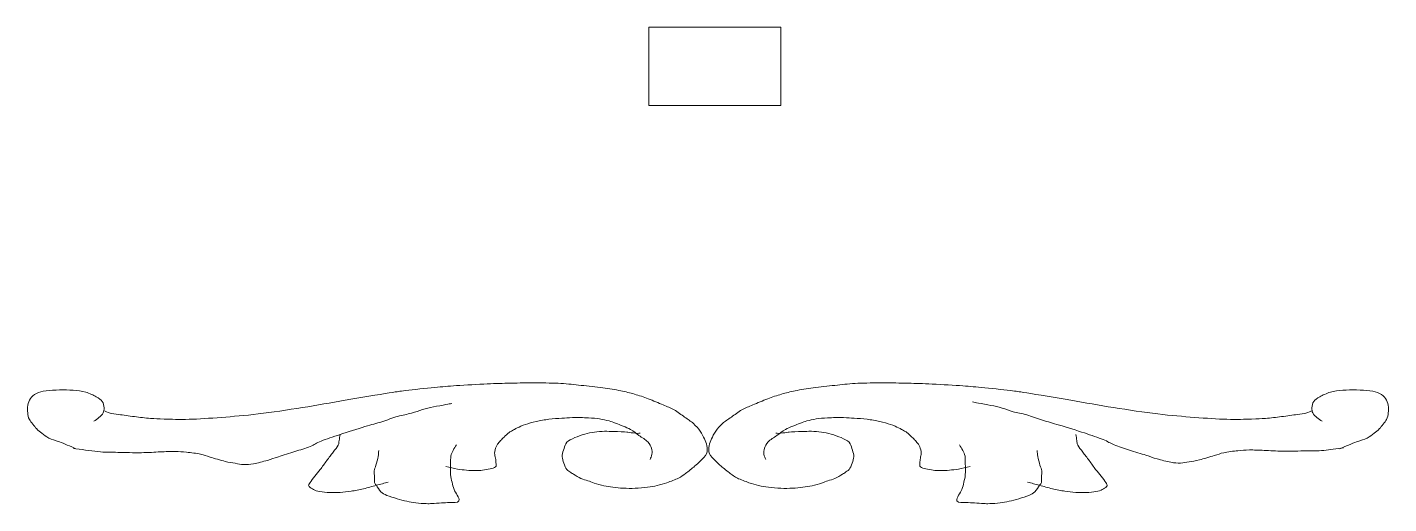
# Model space of a CAD drawing. Header units: millimetres. Extents: x -244 to 210, y -105 to 169.
# Drawn here: x -66.58 to -28.28, y 10.69 to 24.09 of the extents above; entities that cross this region are included whole.
import ezdxf

# ---------------------------------------------------------------- set-up
doc = ezdxf.new("R2010")
doc.units = ezdxf.units.MM
doc.header["$MEASUREMENT"] = 0
doc.layers.add('Camada 1', color=7, linetype='Continuous')

msp = doc.modelspace()

# ---------------------------------------------------------------- linework, layer by layer
at = {"layer": 'Camada 1', "color": 240, "lineweight": 9}
msp.add_lwpolyline([(-49.0959, 21.8909), (-45.3833, 21.8909), (-45.3833, 24.0909), (-49.0959, 24.0909), (-49.0959, 21.8909)], close=True, dxfattribs=at)
at = {"layer": 'Camada 1', "color": 250, "lineweight": 9}
for points, knots in [([(-64.7066, 13.0081), (-64.6591, 13.0425), (-64.6075, 13.0721), (-64.5641, 13.1113), (-64.5641, 13.1113), (-64.5207, 13.1503), (-64.4716, 13.1953), (-64.4475, 13.2418), (-64.4475, 13.2418), (-64.4234, 13.2884), (-64.4172, 13.332), (-64.4215, 13.3862), (-64.4215, 13.3862), (-64.4258, 13.4404), (-64.4356, 13.5121), (-64.4732, 13.565), (-64.4732, 13.565), (-64.5107, 13.6178), (-64.563, 13.6516), (-64.6413, 13.6955), (-64.6413, 13.6955), (-64.7197, 13.7395), (-64.8289, 13.7946), (-64.9389, 13.8261), (-64.9389, 13.8261), (-65.049, 13.8577), (-65.1644, 13.8707), (-65.2884, 13.8812), (-65.2884, 13.8812), (-65.4123, 13.8915), (-65.5492, 13.8903), (-65.6767, 13.888), (-65.6767, 13.888), (-65.8043, 13.8857), (-65.9423, 13.8837), (-66.0521, 13.8674), (-66.0521, 13.8674), (-66.1619, 13.8511), (-66.2479, 13.8297), (-66.324, 13.7917), (-66.324, 13.7917), (-66.4, 13.7538), (-66.4507, 13.7032), (-66.4923, 13.6474), (-66.4923, 13.6474), (-66.534, 13.5916), (-66.5571, 13.5298), (-66.5702, 13.4618), (-66.5702, 13.4618), (-66.5832, 13.3939), (-66.5789, 13.3096), (-66.5703, 13.2418), (-66.5703, 13.2418), (-66.5617, 13.1741), (-66.5599, 13.1301), (-66.5187, 13.0563), (-66.5187, 13.0563), (-66.4775, 12.9825), (-66.3831, 12.8663), (-66.3247, 12.8019), (-66.3247, 12.8019), (-66.2663, 12.7376), (-66.2277, 12.716), (-66.1695, 12.6713), (-66.1695, 12.6713), (-66.1112, 12.6266), (-66.0586, 12.5746), (-65.9754, 12.5338), (-65.9754, 12.5338), (-65.8922, 12.4931), (-65.8051, 12.4802), (-65.6778, 12.4307), (-65.6778, 12.4307), (-65.5505, 12.3813), (-65.3675, 12.3019), (-65.2124, 12.2374)], [0, 0, 0, 0, 0.05, 0.05, 0.05, 0.05, 0.1, 0.1, 0.1, 0.1, 0.15, 0.15, 0.15, 0.15, 0.2, 0.2, 0.2, 0.2, 0.25, 0.25, 0.25, 0.25, 0.3, 0.3, 0.3, 0.3, 0.35, 0.35, 0.35, 0.35, 0.4, 0.4, 0.4, 0.4, 0.45, 0.45, 0.45, 0.45, 0.5, 0.5, 0.5, 0.5, 0.55, 0.55, 0.55, 0.55, 0.6, 0.6, 0.6, 0.6, 0.65, 0.65, 0.65, 0.65, 0.7, 0.7, 0.7, 0.7, 0.75, 0.75, 0.75, 0.75, 0.8, 0.8, 0.8, 0.8, 0.85, 0.85, 0.85, 0.85, 0.9, 0.9, 0.9, 0.9, 1, 1, 1, 1]), ([(-49.3425, 12.6782), (-49.4243, 12.6458), (-49.6596, 12.7034), (-49.7178, 12.7057), (-49.7178, 12.7057), (-49.7761, 12.708), (-49.9638, 12.716), (-50.0673, 12.7195), (-50.0673, 12.7195), (-50.1709, 12.7228), (-50.246, 12.7286), (-50.3391, 12.7263), (-50.3391, 12.7263), (-50.4323, 12.724), (-50.5303, 12.7196), (-50.6239, 12.7057), (-50.6239, 12.7057), (-50.7175, 12.6918), (-50.8027, 12.6702), (-50.8958, 12.6438), (-50.8958, 12.6438), (-50.9888, 12.6174), (-51.0957, 12.5857), (-51.1806, 12.5476), (-51.1806, 12.5476), (-51.2656, 12.5094), (-51.3496, 12.469), (-51.4008, 12.4169), (-51.4008, 12.4169), (-51.4519, 12.365), (-51.4569, 12.3059), (-51.4785, 12.2451), (-51.4785, 12.2451), (-51.5001, 12.1843), (-51.5261, 12.1137), (-51.5305, 12.0527), (-51.5305, 12.0527), (-51.5348, 11.9915), (-51.5219, 11.9416), (-51.5047, 11.8808), (-51.5047, 11.8808), (-51.4875, 11.82), (-51.4595, 11.7384), (-51.4272, 11.6883), (-51.4272, 11.6883), (-51.3949, 11.6382), (-51.3488, 11.6121), (-51.3129, 11.5836), (-51.3129, 11.5836), (-51.2769, 11.5551), (-51.2637, 11.5485), (-51.2123, 11.518), (-51.2123, 11.518), (-51.161, 11.4875), (-51.0729, 11.4311), (-51.0047, 11.4007), (-51.0047, 11.4007), (-50.9365, 11.3702), (-50.8696, 11.3587), (-50.8069, 11.3367), (-50.8069, 11.3367), (-50.7441, 11.3149), (-50.7027, 11.2931), (-50.6285, 11.2694), (-50.6285, 11.2694), (-50.5543, 11.2458), (-50.4504, 11.2147), (-50.3625, 11.1954), (-50.3625, 11.1954), (-50.2745, 11.176), (-50.195, 11.1655), (-50.103, 11.1539), (-50.103, 11.1539), (-50.0109, 11.1424), (-49.9151, 11.1315), (-49.811, 11.1263), (-49.811, 11.1263), (-49.7069, 11.1211), (-49.5929, 11.1188), (-49.48, 11.1229), (-49.48, 11.1229), (-49.3671, 11.1269), (-49.2403, 11.1372), (-49.1361, 11.1505), (-49.1361, 11.1505), (-49.0318, 11.1637), (-48.9492, 11.1803), (-48.857, 11.2022), (-48.857, 11.2022), (-48.7648, 11.2242), (-48.6842, 11.2471), (-48.5844, 11.2816), (-48.5844, 11.2816), (-48.4847, 11.3162), (-48.3481, 11.3659), (-48.2598, 11.4094), (-48.2598, 11.4094), (-48.1716, 11.4528), (-48.1344, 11.4847), (-48.0586, 11.5406), (-48.0586, 11.5406), (-47.9828, 11.5965), (-47.8736, 11.6867), (-47.8054, 11.7443), (-47.8054, 11.7443), (-47.7372, 11.8018), (-47.7062, 11.8252), (-47.6495, 11.8858), (-47.6495, 11.8858), (-47.5929, 11.9465), (-47.4973, 12.0336), (-47.466, 12.1077), (-47.466, 12.1077), (-47.4348, 12.1817), (-47.4551, 12.2529), (-47.4659, 12.3207), (-47.4659, 12.3207), (-47.4767, 12.3886), (-47.5003, 12.4455), (-47.5305, 12.5132), (-47.5305, 12.5132), (-47.5607, 12.5809), (-47.5949, 12.6539), (-47.6468, 12.7263), (-47.6468, 12.7263), (-47.6987, 12.7987), (-47.7672, 12.8795), (-47.8408, 12.9463), (-47.8408, 12.9463), (-47.9144, 13.013), (-47.996, 13.0609), (-48.0866, 13.125), (-48.0866, 13.125), (-48.1771, 13.1892), (-48.2822, 13.2736), (-48.3841, 13.3312), (-48.3841, 13.3312), (-48.4861, 13.3889), (-48.5739, 13.4172), (-48.6947, 13.4687), (-48.6947, 13.4687), (-48.8155, 13.5203), (-48.9749, 13.5901), (-49.1088, 13.6405), (-49.1088, 13.6405), (-49.2426, 13.691), (-49.3673, 13.7333), (-49.497, 13.7711), (-49.497, 13.7711), (-49.6266, 13.809), (-49.736, 13.8376), (-49.8852, 13.8674), (-49.8852, 13.8674), (-50.0344, 13.8972), (-50.2043, 13.9246), (-50.39, 13.9498), (-50.39, 13.9498), (-50.5756, 13.9751), (-50.802, 13.998), (-50.9983, 14.0186), (-50.9983, 14.0186), (-51.1946, 14.0393), (-51.358, 14.0621), (-51.5678, 14.0736), (-51.5678, 14.0736), (-51.7775, 14.0851), (-52.0186, 14.0862), (-52.2538, 14.0873), (-52.2538, 14.0873), (-52.489, 14.0885), (-52.7478, 14.0851), (-52.9787, 14.0805), (-52.9787, 14.0805), (-53.2095, 14.0759), (-53.3842, 14.0713), (-53.6388, 14.0599), (-53.6388, 14.0599), (-53.8934, 14.0484), (-54.2579, 14.0289), (-54.5061, 14.0117), (-54.5061, 14.0117), (-54.7542, 13.9945), (-54.8901, 13.9796), (-55.1274, 13.9568), (-55.1274, 13.9568), (-55.3647, 13.9338), (-55.7184, 13.8994), (-55.93, 13.8742), (-55.93, 13.8742), (-56.1416, 13.849), (-56.1112, 13.8514), (-56.396, 13.8055), (-56.396, 13.8055), (-56.6808, 13.7597), (-57.231, 13.668), (-57.6388, 13.5993), (-57.6388, 13.5993), (-58.0466, 13.5306), (-58.4349, 13.4572), (-58.8427, 13.3931), (-58.8427, 13.3931), (-59.2506, 13.3289), (-59.7054, 13.2602), (-60.0855, 13.2144), (-60.0855, 13.2144), (-60.4656, 13.1685), (-60.7973, 13.1433), (-61.121, 13.1181), (-61.121, 13.1181), (-61.4448, 13.0929), (-61.7591, 13.0712), (-62.0272, 13.0631), (-62.0272, 13.0631), (-62.2952, 13.0551), (-62.5448, 13.0654), (-62.7261, 13.07), (-62.7261, 13.07), (-62.9075, 13.0746), (-62.974, 13.0791), (-63.1144, 13.0906), (-63.1144, 13.0906), (-63.2548, 13.1021), (-63.4185, 13.1204), (-63.5674, 13.1387), (-63.5674, 13.1387), (-63.7163, 13.1571), (-63.8931, 13.1846), (-64.0075, 13.2006), (-64.0075, 13.2006), (-64.1218, 13.2166), (-64.1805, 13.2156), (-64.2534, 13.235), (-64.2534, 13.235), (-64.3262, 13.2543), (-64.3741, 13.2877), (-64.4345, 13.314)], [0, 0, 0, 0, 0.0166667, 0.0166667, 0.0166667, 0.0166667, 0.0333333, 0.0333333, 0.0333333, 0.0333333, 0.05, 0.05, 0.05, 0.05, 0.0666667, 0.0666667, 0.0666667, 0.0666667, 0.0833333, 0.0833333, 0.0833333, 0.0833333, 0.1, 0.1, 0.1, 0.1, 0.1166667, 0.1166667, 0.1166667, 0.1166667, 0.1333333, 0.1333333, 0.1333333, 0.1333333, 0.15, 0.15, 0.15, 0.15, 0.1666667, 0.1666667, 0.1666667, 0.1666667, 0.1833333, 0.1833333, 0.1833333, 0.1833333, 0.2, 0.2, 0.2, 0.2, 0.2166667, 0.2166667, 0.2166667, 0.2166667, 0.2333333, 0.2333333, 0.2333333, 0.2333333, 0.25, 0.25, 0.25, 0.25, 0.2666667, 0.2666667, 0.2666667, 0.2666667, 0.2833333, 0.2833333, 0.2833333, 0.2833333, 0.3, 0.3, 0.3, 0.3, 0.3166667, 0.3166667, 0.3166667, 0.3166667, 0.3333333, 0.3333333, 0.3333333, 0.3333333, 0.35, 0.35, 0.35, 0.35, 0.3666667, 0.3666667, 0.3666667, 0.3666667, 0.3833333, 0.3833333, 0.3833333, 0.3833333, 0.4, 0.4, 0.4, 0.4, 0.4166667, 0.4166667, 0.4166667, 0.4166667, 0.4333333, 0.4333333, 0.4333333, 0.4333333, 0.45, 0.45, 0.45, 0.45, 0.4666667, 0.4666667, 0.4666667, 0.4666667, 0.4833333, 0.4833333, 0.4833333, 0.4833333, 0.5, 0.5, 0.5, 0.5, 0.5166667, 0.5166667, 0.5166667, 0.5166667, 0.5333333, 0.5333333, 0.5333333, 0.5333333, 0.55, 0.55, 0.55, 0.55, 0.5666667, 0.5666667, 0.5666667, 0.5666667, 0.5833333, 0.5833333, 0.5833333, 0.5833333, 0.6, 0.6, 0.6, 0.6, 0.6166667, 0.6166667, 0.6166667, 0.6166667, 0.6333333, 0.6333333, 0.6333333, 0.6333333, 0.65, 0.65, 0.65, 0.65, 0.6666667, 0.6666667, 0.6666667, 0.6666667, 0.6833333, 0.6833333, 0.6833333, 0.6833333, 0.7, 0.7, 0.7, 0.7, 0.7166667, 0.7166667, 0.7166667, 0.7166667, 0.7333333, 0.7333333, 0.7333333, 0.7333333, 0.75, 0.75, 0.75, 0.75, 0.7666667, 0.7666667, 0.7666667, 0.7666667, 0.7833333, 0.7833333, 0.7833333, 0.7833333, 0.8, 0.8, 0.8, 0.8, 0.8166667, 0.8166667, 0.8166667, 0.8166667, 0.8333333, 0.8333333, 0.8333333, 0.8333333, 0.85, 0.85, 0.85, 0.85, 0.8666667, 0.8666667, 0.8666667, 0.8666667, 0.8833333, 0.8833333, 0.8833333, 0.8833333, 0.9, 0.9, 0.9, 0.9, 0.9166667, 0.9166667, 0.9166667, 0.9166667, 0.9333333, 0.9333333, 0.9333333, 0.9333333, 0.95, 0.95, 0.95, 0.95, 0.9666667, 0.9666667, 0.9666667, 0.9666667, 1, 1, 1, 1]), ([(-45.5179, 12.6782), (-45.4361, 12.6458), (-45.2007, 12.7034), (-45.1425, 12.7057), (-45.1425, 12.7057), (-45.0842, 12.708), (-44.8965, 12.716), (-44.793, 12.7195), (-44.793, 12.7195), (-44.6895, 12.7228), (-44.6143, 12.7286), (-44.5212, 12.7263), (-44.5212, 12.7263), (-44.428, 12.724), (-44.33, 12.7196), (-44.2364, 12.7057), (-44.2364, 12.7057), (-44.1428, 12.6918), (-44.0577, 12.6702), (-43.9647, 12.6438), (-43.9647, 12.6438), (-43.8716, 12.6174), (-43.7648, 12.5857), (-43.6799, 12.5476), (-43.6799, 12.5476), (-43.5951, 12.5094), (-43.5111, 12.469), (-43.46, 12.4169), (-43.46, 12.4169), (-43.4089, 12.365), (-43.404, 12.3059), (-43.3825, 12.2451), (-43.3825, 12.2451), (-43.361, 12.1843), (-43.3351, 12.1137), (-43.3308, 12.0527), (-43.3308, 12.0527), (-43.3266, 11.9915), (-43.3396, 11.9416), (-43.3569, 11.8808), (-43.3569, 11.8808), (-43.3742, 11.82), (-43.4023, 11.7384), (-43.4347, 11.6883), (-43.4347, 11.6883), (-43.4671, 11.6382), (-43.5132, 11.6121), (-43.5492, 11.5836), (-43.5492, 11.5836), (-43.5851, 11.5551), (-43.5984, 11.5485), (-43.6498, 11.518), (-43.6498, 11.518), (-43.7012, 11.4875), (-43.7894, 11.4311), (-43.8576, 11.4007), (-43.8576, 11.4007), (-43.9258, 11.3702), (-43.9927, 11.3587), (-44.0555, 11.3367), (-44.0555, 11.3367), (-44.1183, 11.3149), (-44.1597, 11.2931), (-44.234, 11.2694), (-44.234, 11.2694), (-44.3082, 11.2458), (-44.4121, 11.2147), (-44.5001, 11.1954), (-44.5001, 11.1954), (-44.5881, 11.176), (-44.6676, 11.1655), (-44.7597, 11.1539), (-44.7597, 11.1539), (-44.8517, 11.1424), (-44.9476, 11.1315), (-45.0517, 11.1263), (-45.0517, 11.1263), (-45.1559, 11.1211), (-45.2698, 11.1188), (-45.3827, 11.1229), (-45.3827, 11.1229), (-45.4955, 11.1269), (-45.6224, 11.1372), (-45.7266, 11.1505), (-45.7266, 11.1505), (-45.8308, 11.1637), (-45.9134, 11.1803), (-46.0056, 11.2022), (-46.0056, 11.2022), (-46.0978, 11.2242), (-46.1784, 11.2471), (-46.278, 11.2816), (-46.278, 11.2816), (-46.3777, 11.3162), (-46.5142, 11.3659), (-46.6024, 11.4094), (-46.6024, 11.4094), (-46.6907, 11.4528), (-46.7277, 11.4847), (-46.8035, 11.5406), (-46.8035, 11.5406), (-46.8792, 11.5965), (-46.9883, 11.6867), (-47.0564, 11.7443), (-47.0564, 11.7443), (-47.1245, 11.8018), (-47.1555, 11.8252), (-47.212, 11.8858), (-47.212, 11.8858), (-47.2685, 11.9465), (-47.364, 12.0336), (-47.3952, 12.1077), (-47.3952, 12.1077), (-47.4263, 12.1817), (-47.4059, 12.2529), (-47.395, 12.3207), (-47.395, 12.3207), (-47.3841, 12.3886), (-47.3604, 12.4455), (-47.3301, 12.5132), (-47.3301, 12.5132), (-47.2999, 12.5809), (-47.2655, 12.6539), (-47.2135, 12.7263), (-47.2135, 12.7263), (-47.1615, 12.7987), (-47.0929, 12.8795), (-47.0192, 12.9463), (-47.0192, 12.9463), (-46.9455, 13.013), (-46.8638, 13.0609), (-46.7731, 13.125), (-46.7731, 13.125), (-46.6824, 13.1892), (-46.5773, 13.2736), (-46.4752, 13.3312), (-46.4752, 13.3312), (-46.3732, 13.3889), (-46.2853, 13.4172), (-46.1645, 13.4687), (-46.1645, 13.4687), (-46.0436, 13.5203), (-45.8841, 13.5901), (-45.7501, 13.6405), (-45.7501, 13.6405), (-45.6162, 13.691), (-45.4914, 13.7333), (-45.3617, 13.7711), (-45.3617, 13.7711), (-45.232, 13.809), (-45.1226, 13.8376), (-44.9733, 13.8674), (-44.9733, 13.8674), (-44.8241, 13.8972), (-44.6542, 13.9246), (-44.4685, 13.9498), (-44.4685, 13.9498), (-44.2828, 13.9751), (-44.0564, 13.998), (-43.8601, 14.0186), (-43.8601, 14.0186), (-43.6637, 14.0393), (-43.5003, 14.0621), (-43.2905, 14.0736), (-43.2905, 14.0736), (-43.0807, 14.0851), (-42.8397, 14.0862), (-42.6045, 14.0873), (-42.6045, 14.0873), (-42.3692, 14.0885), (-42.1105, 14.0851), (-41.8796, 14.0805), (-41.8796, 14.0805), (-41.6487, 14.0759), (-41.4741, 14.0713), (-41.2195, 14.0599), (-41.2195, 14.0599), (-40.9649, 14.0484), (-40.6004, 14.0289), (-40.3523, 14.0117), (-40.3523, 14.0117), (-40.1041, 13.9945), (-39.9683, 13.9796), (-39.731, 13.9568), (-39.731, 13.9568), (-39.4937, 13.9338), (-39.1401, 13.8994), (-38.9286, 13.8742), (-38.9286, 13.8742), (-38.717, 13.849), (-38.7474, 13.8514), (-38.4626, 13.8055), (-38.4626, 13.8055), (-38.1779, 13.7597), (-37.6279, 13.668), (-37.2202, 13.5993), (-37.2202, 13.5993), (-36.8125, 13.5306), (-36.4243, 13.4572), (-36.0166, 13.3931), (-36.0166, 13.3931), (-35.6088, 13.3289), (-35.1541, 13.2602), (-34.7741, 13.2144), (-34.7741, 13.2144), (-34.3941, 13.1685), (-34.0623, 13.1433), (-33.7386, 13.1181), (-33.7386, 13.1181), (-33.415, 13.0929), (-33.1007, 13.0712), (-32.8326, 13.0631), (-32.8326, 13.0631), (-32.5646, 13.0551), (-32.315, 13.0654), (-32.1337, 13.07), (-32.1337, 13.07), (-31.9523, 13.0746), (-31.8857, 13.0791), (-31.7453, 13.0906), (-31.7453, 13.0906), (-31.6049, 13.1021), (-31.4412, 13.1204), (-31.2922, 13.1387), (-31.2922, 13.1387), (-31.1433, 13.1571), (-30.9665, 13.1846), (-30.8521, 13.2006), (-30.8521, 13.2006), (-30.7378, 13.2166), (-30.679, 13.2156), (-30.6061, 13.235), (-30.6061, 13.235), (-30.5333, 13.2543), (-30.4853, 13.2877), (-30.4249, 13.314)], [0, 0, 0, 0, 0.0166667, 0.0166667, 0.0166667, 0.0166667, 0.0333333, 0.0333333, 0.0333333, 0.0333333, 0.05, 0.05, 0.05, 0.05, 0.0666667, 0.0666667, 0.0666667, 0.0666667, 0.0833333, 0.0833333, 0.0833333, 0.0833333, 0.1, 0.1, 0.1, 0.1, 0.1166667, 0.1166667, 0.1166667, 0.1166667, 0.1333333, 0.1333333, 0.1333333, 0.1333333, 0.15, 0.15, 0.15, 0.15, 0.1666667, 0.1666667, 0.1666667, 0.1666667, 0.1833333, 0.1833333, 0.1833333, 0.1833333, 0.2, 0.2, 0.2, 0.2, 0.2166667, 0.2166667, 0.2166667, 0.2166667, 0.2333333, 0.2333333, 0.2333333, 0.2333333, 0.25, 0.25, 0.25, 0.25, 0.2666667, 0.2666667, 0.2666667, 0.2666667, 0.2833333, 0.2833333, 0.2833333, 0.2833333, 0.3, 0.3, 0.3, 0.3, 0.3166667, 0.3166667, 0.3166667, 0.3166667, 0.3333333, 0.3333333, 0.3333333, 0.3333333, 0.35, 0.35, 0.35, 0.35, 0.3666667, 0.3666667, 0.3666667, 0.3666667, 0.3833333, 0.3833333, 0.3833333, 0.3833333, 0.4, 0.4, 0.4, 0.4, 0.4166667, 0.4166667, 0.4166667, 0.4166667, 0.4333333, 0.4333333, 0.4333333, 0.4333333, 0.45, 0.45, 0.45, 0.45, 0.4666667, 0.4666667, 0.4666667, 0.4666667, 0.4833333, 0.4833333, 0.4833333, 0.4833333, 0.5, 0.5, 0.5, 0.5, 0.5166667, 0.5166667, 0.5166667, 0.5166667, 0.5333333, 0.5333333, 0.5333333, 0.5333333, 0.55, 0.55, 0.55, 0.55, 0.5666667, 0.5666667, 0.5666667, 0.5666667, 0.5833333, 0.5833333, 0.5833333, 0.5833333, 0.6, 0.6, 0.6, 0.6, 0.6166667, 0.6166667, 0.6166667, 0.6166667, 0.6333333, 0.6333333, 0.6333333, 0.6333333, 0.65, 0.65, 0.65, 0.65, 0.6666667, 0.6666667, 0.6666667, 0.6666667, 0.6833333, 0.6833333, 0.6833333, 0.6833333, 0.7, 0.7, 0.7, 0.7, 0.7166667, 0.7166667, 0.7166667, 0.7166667, 0.7333333, 0.7333333, 0.7333333, 0.7333333, 0.75, 0.75, 0.75, 0.75, 0.7666667, 0.7666667, 0.7666667, 0.7666667, 0.7833333, 0.7833333, 0.7833333, 0.7833333, 0.8, 0.8, 0.8, 0.8, 0.8166667, 0.8166667, 0.8166667, 0.8166667, 0.8333333, 0.8333333, 0.8333333, 0.8333333, 0.85, 0.85, 0.85, 0.85, 0.8666667, 0.8666667, 0.8666667, 0.8666667, 0.8833333, 0.8833333, 0.8833333, 0.8833333, 0.9, 0.9, 0.9, 0.9, 0.9166667, 0.9166667, 0.9166667, 0.9166667, 0.9333333, 0.9333333, 0.9333333, 0.9333333, 0.95, 0.95, 0.95, 0.95, 0.9666667, 0.9666667, 0.9666667, 0.9666667, 1, 1, 1, 1]), ([(-30.1533, 13.0081), (-30.2007, 13.0425), (-30.2523, 13.0721), (-30.2956, 13.1113), (-30.2956, 13.1113), (-30.3389, 13.1503), (-30.3879, 13.1953), (-30.412, 13.2418), (-30.412, 13.2418), (-30.436, 13.2884), (-30.4421, 13.332), (-30.4378, 13.3862), (-30.4378, 13.3862), (-30.4334, 13.4404), (-30.4235, 13.5121), (-30.3859, 13.565), (-30.3859, 13.565), (-30.3482, 13.6178), (-30.2959, 13.6516), (-30.2175, 13.6955), (-30.2175, 13.6955), (-30.1391, 13.7395), (-30.0298, 13.7946), (-29.9197, 13.8261), (-29.9197, 13.8261), (-29.8096, 13.8577), (-29.6941, 13.8707), (-29.5702, 13.8812), (-29.5702, 13.8812), (-29.4462, 13.8915), (-29.3094, 13.8903), (-29.1818, 13.888), (-29.1818, 13.888), (-29.0543, 13.8857), (-28.9163, 13.8837), (-28.8065, 13.8674), (-28.8065, 13.8674), (-28.6967, 13.8511), (-28.6107, 13.8297), (-28.5347, 13.7917), (-28.5347, 13.7917), (-28.4587, 13.7538), (-28.4081, 13.7032), (-28.3666, 13.6474), (-28.3666, 13.6474), (-28.325, 13.5916), (-28.302, 13.5298), (-28.289, 13.4618), (-28.289, 13.4618), (-28.2761, 13.3939), (-28.2805, 13.3096), (-28.2892, 13.2418), (-28.2892, 13.2418), (-28.2979, 13.1741), (-28.2998, 13.1301), (-28.3411, 13.0563), (-28.3411, 13.0563), (-28.3824, 12.9825), (-28.477, 12.8663), (-28.5355, 12.8019), (-28.5355, 12.8019), (-28.5939, 12.7376), (-28.6326, 12.716), (-28.6909, 12.6713), (-28.6909, 12.6713), (-28.7492, 12.6266), (-28.8019, 12.5746), (-28.8851, 12.5338), (-28.8851, 12.5338), (-28.9684, 12.4931), (-29.0556, 12.4802), (-29.1829, 12.4307), (-29.1829, 12.4307), (-29.3103, 12.3813), (-29.4934, 12.3019), (-29.6486, 12.2374)], [0, 0, 0, 0, 0.05, 0.05, 0.05, 0.05, 0.1, 0.1, 0.1, 0.1, 0.15, 0.15, 0.15, 0.15, 0.2, 0.2, 0.2, 0.2, 0.25, 0.25, 0.25, 0.25, 0.3, 0.3, 0.3, 0.3, 0.35, 0.35, 0.35, 0.35, 0.4, 0.4, 0.4, 0.4, 0.45, 0.45, 0.45, 0.45, 0.5, 0.5, 0.5, 0.5, 0.55, 0.55, 0.55, 0.55, 0.6, 0.6, 0.6, 0.6, 0.65, 0.65, 0.65, 0.65, 0.7, 0.7, 0.7, 0.7, 0.75, 0.75, 0.75, 0.75, 0.8, 0.8, 0.8, 0.8, 0.85, 0.85, 0.85, 0.85, 0.9, 0.9, 0.9, 0.9, 1, 1, 1, 1]), ([(-65.2776, 12.2456), (-65.2562, 12.243), (-65.2344, 12.2403), (-65.2124, 12.2374), (-65.2124, 12.2374), (-64.9834, 12.2076), (-64.7199, 12.1647), (-64.5227, 12.1475), (-64.5227, 12.1475), (-64.3256, 12.1303), (-64.2259, 12.1383), (-64.0342, 12.1344), (-64.0342, 12.1344), (-63.8425, 12.1305), (-63.5716, 12.1218), (-63.3723, 12.124), (-63.3723, 12.124), (-63.173, 12.1263), (-62.9981, 12.1424), (-62.8402, 12.1482), (-62.8402, 12.1482), (-62.6823, 12.1539), (-62.5486, 12.1603), (-62.4249, 12.1586), (-62.4249, 12.1586), (-62.3012, 12.1569), (-62.2207, 12.1505), (-62.1004, 12.1379), (-62.1004, 12.1379), (-61.9801, 12.1252), (-61.8159, 12.1058), (-61.7046, 12.0826), (-61.7046, 12.0826), (-61.5934, 12.0594), (-61.5531, 12.0334), (-61.4387, 11.9998), (-61.4387, 11.9998), (-61.3243, 11.9661), (-61.1362, 11.9099), (-61.0184, 11.8808), (-61.0184, 11.8808), (-60.9007, 11.8517), (-60.8222, 11.8407), (-60.7337, 11.8258), (-60.7337, 11.8258), (-60.6452, 11.8109), (-60.5758, 11.7938), (-60.4878, 11.7914), (-60.4878, 11.7914), (-60.3998, 11.7891), (-60.3271, 11.7924), (-60.216, 11.8121), (-60.216, 11.8121), (-60.1048, 11.8317), (-59.9443, 11.875), (-59.8276, 11.9083), (-59.8276, 11.9083), (-59.7108, 11.9416), (-59.6463, 11.9702), (-59.5168, 12.0114), (-59.5168, 12.0114), (-59.3874, 12.0527), (-59.1996, 12.1077), (-59.0508, 12.1558), (-59.0508, 12.1558), (-58.9019, 12.2039), (-58.747, 12.2507), (-58.6235, 12.3001), (-58.6235, 12.3001), (-58.5, 12.3496), (-58.4534, 12.395), (-58.3127, 12.4513), (-58.3127, 12.4513), (-58.1721, 12.5077), (-57.9869, 12.5693), (-57.7819, 12.6369), (-57.7819, 12.6369), (-57.5769, 12.7046), (-57.2791, 12.7973), (-57.0828, 12.8569), (-57.0828, 12.8569), (-56.8864, 12.9165), (-56.7571, 12.9462), (-56.6037, 12.9944), (-56.6037, 12.9944), (-56.4504, 13.0425), (-56.3021, 13.1054), (-56.1635, 13.1456), (-56.1635, 13.1456), (-56.025, 13.1858), (-55.892, 13.2028), (-55.7752, 13.235), (-55.7752, 13.235), (-55.6583, 13.2672), (-55.5682, 13.3083), (-55.4644, 13.3381), (-55.4644, 13.3381), (-55.3606, 13.3679), (-55.2639, 13.3908), (-55.1537, 13.4137), (-55.1537, 13.4137), (-55.0435, 13.4366), (-54.8905, 13.4595), (-54.8042, 13.4756), (-54.8042, 13.4756), (-54.7179, 13.4916), (-54.692, 13.4985), (-54.6359, 13.5099)], [0, 0, 0, 0, 0.0357143, 0.0357143, 0.0357143, 0.0357143, 0.0714286, 0.0714286, 0.0714286, 0.0714286, 0.1071429, 0.1071429, 0.1071429, 0.1071429, 0.1428571, 0.1428571, 0.1428571, 0.1428571, 0.1785714, 0.1785714, 0.1785714, 0.1785714, 0.2142857, 0.2142857, 0.2142857, 0.2142857, 0.25, 0.25, 0.25, 0.25, 0.2857143, 0.2857143, 0.2857143, 0.2857143, 0.3214286, 0.3214286, 0.3214286, 0.3214286, 0.3571429, 0.3571429, 0.3571429, 0.3571429, 0.3928571, 0.3928571, 0.3928571, 0.3928571, 0.4285714, 0.4285714, 0.4285714, 0.4285714, 0.4642857, 0.4642857, 0.4642857, 0.4642857, 0.5, 0.5, 0.5, 0.5, 0.5357143, 0.5357143, 0.5357143, 0.5357143, 0.5714286, 0.5714286, 0.5714286, 0.5714286, 0.6071429, 0.6071429, 0.6071429, 0.6071429, 0.6428571, 0.6428571, 0.6428571, 0.6428571, 0.6785714, 0.6785714, 0.6785714, 0.6785714, 0.7142857, 0.7142857, 0.7142857, 0.7142857, 0.75, 0.75, 0.75, 0.75, 0.7857143, 0.7857143, 0.7857143, 0.7857143, 0.8214286, 0.8214286, 0.8214286, 0.8214286, 0.8571429, 0.8571429, 0.8571429, 0.8571429, 0.8928571, 0.8928571, 0.8928571, 0.8928571, 0.9285714, 0.9285714, 0.9285714, 0.9285714, 1, 1, 1, 1]), ([(-29.5506, 12.2612), (-29.7421, 12.2344), (-29.9431, 12.2041), (-30.1012, 12.1903), (-30.1012, 12.1903), (-30.2984, 12.1731), (-30.398, 12.181), (-30.5898, 12.1771), (-30.5898, 12.1771), (-30.7815, 12.1732), (-31.0524, 12.1644), (-31.2517, 12.1667), (-31.2517, 12.1667), (-31.4509, 12.169), (-31.6258, 12.1852), (-31.7838, 12.1909), (-31.7838, 12.1909), (-31.9417, 12.1967), (-32.0753, 12.203), (-32.1991, 12.2013), (-32.1991, 12.2013), (-32.3227, 12.1996), (-32.4032, 12.1933), (-32.5235, 12.1806), (-32.5235, 12.1806), (-32.6439, 12.1679), (-32.8081, 12.1485), (-32.9194, 12.1253), (-32.9194, 12.1253), (-33.0307, 12.1021), (-33.0711, 12.0761), (-33.1855, 12.0424), (-33.1855, 12.0424), (-33.3, 12.0088), (-33.4881, 11.9526), (-33.6059, 11.9235), (-33.6059, 11.9235), (-33.7237, 11.8944), (-33.8022, 11.8834), (-33.8907, 11.8685), (-33.8907, 11.8685), (-33.9793, 11.8536), (-34.0487, 11.8365), (-34.1367, 11.8342), (-34.1367, 11.8342), (-34.2247, 11.8318), (-34.2974, 11.8351), (-34.4085, 11.8548), (-34.4085, 11.8548), (-34.5196, 11.8745), (-34.6801, 11.9177), (-34.7967, 11.951), (-34.7967, 11.951), (-34.9134, 11.9843), (-34.9779, 12.0129), (-35.1073, 12.0541), (-35.1073, 12.0541), (-35.2367, 12.0953), (-35.4244, 12.1504), (-35.5732, 12.1985), (-35.5732, 12.1985), (-35.722, 12.2466), (-35.8768, 12.2934), (-36.0002, 12.3428), (-36.0002, 12.3428), (-36.1236, 12.3923), (-36.1702, 12.4377), (-36.3108, 12.494), (-36.3108, 12.494), (-36.4514, 12.5503), (-36.6364, 12.612), (-36.8413, 12.6797), (-36.8413, 12.6797), (-37.0463, 12.7472), (-37.3439, 12.84), (-37.5401, 12.8996), (-37.5401, 12.8996), (-37.7364, 12.9592), (-37.8657, 12.9889), (-38.0189, 13.0371), (-38.0189, 13.0371), (-38.1722, 13.0852), (-38.3204, 13.1481), (-38.4589, 13.1883), (-38.4589, 13.1883), (-38.5974, 13.2286), (-38.7304, 13.2455), (-38.8472, 13.2777), (-38.8472, 13.2777), (-38.964, 13.3099), (-39.054, 13.351), (-39.1577, 13.3808), (-39.1577, 13.3808), (-39.2615, 13.4107), (-39.3582, 13.4335), (-39.4683, 13.4564), (-39.4683, 13.4564), (-39.5785, 13.4793), (-39.7315, 13.5022), (-39.8178, 13.5182), (-39.8178, 13.5182), (-39.9041, 13.5343), (-39.9299, 13.5412), (-39.986, 13.5527)], [0, 0, 0, 0, 0.037037, 0.037037, 0.037037, 0.037037, 0.0740741, 0.0740741, 0.0740741, 0.0740741, 0.1111111, 0.1111111, 0.1111111, 0.1111111, 0.1481481, 0.1481481, 0.1481481, 0.1481481, 0.1851852, 0.1851852, 0.1851852, 0.1851852, 0.2222222, 0.2222222, 0.2222222, 0.2222222, 0.2592593, 0.2592593, 0.2592593, 0.2592593, 0.2962963, 0.2962963, 0.2962963, 0.2962963, 0.3333333, 0.3333333, 0.3333333, 0.3333333, 0.3703704, 0.3703704, 0.3703704, 0.3703704, 0.4074074, 0.4074074, 0.4074074, 0.4074074, 0.4444444, 0.4444444, 0.4444444, 0.4444444, 0.4814815, 0.4814815, 0.4814815, 0.4814815, 0.5185185, 0.5185185, 0.5185185, 0.5185185, 0.5555556, 0.5555556, 0.5555556, 0.5555556, 0.5925926, 0.5925926, 0.5925926, 0.5925926, 0.6296296, 0.6296296, 0.6296296, 0.6296296, 0.6666667, 0.6666667, 0.6666667, 0.6666667, 0.7037037, 0.7037037, 0.7037037, 0.7037037, 0.7407407, 0.7407407, 0.7407407, 0.7407407, 0.7777778, 0.7777778, 0.7777778, 0.7777778, 0.8148148, 0.8148148, 0.8148148, 0.8148148, 0.8518519, 0.8518519, 0.8518519, 0.8518519, 0.8888889, 0.8888889, 0.8888889, 0.8888889, 0.9259259, 0.9259259, 0.9259259, 0.9259259, 1, 1, 1, 1]), ([(-54.8055, 11.7365), (-54.6976, 11.7113), (-54.5796, 11.6781), (-54.482, 11.6609), (-54.482, 11.6609), (-54.3843, 11.6436), (-54.3095, 11.6402), (-54.2231, 11.6333), (-54.2231, 11.6333), (-54.1367, 11.6265), (-54.0402, 11.6196), (-53.9642, 11.6196), (-53.9642, 11.6196), (-53.8882, 11.6196), (-53.8374, 11.6242), (-53.7701, 11.6333), (-53.7701, 11.6333), (-53.7028, 11.6426), (-53.6235, 11.6597), (-53.5629, 11.6746), (-53.5629, 11.6746), (-53.5023, 11.6895), (-53.4393, 11.6915), (-53.4076, 11.7227), (-53.4076, 11.7227), (-53.3758, 11.7539), (-53.3946, 11.7982), (-53.3945, 11.8396), (-53.3945, 11.8396), (-53.3945, 11.8809), (-53.4009, 11.9244), (-53.4074, 11.9702), (-53.4074, 11.9702), (-53.4138, 12.016), (-53.4357, 12.0612), (-53.4332, 12.1145), (-53.4332, 12.1145), (-53.4306, 12.1678), (-53.406, 12.2468), (-53.392, 12.2879), (-53.392, 12.2879), (-53.3781, 12.329), (-53.3709, 12.3307), (-53.3498, 12.3604), (-53.3498, 12.3604), (-53.3287, 12.3901), (-53.2962, 12.4314), (-53.2654, 12.4657), (-53.2654, 12.4657), (-53.2345, 12.5), (-53.2042, 12.5282), (-53.1647, 12.5658), (-53.1647, 12.5658), (-53.1252, 12.6035), (-53.0675, 12.6615), (-53.0283, 12.6919), (-53.0283, 12.6919), (-52.9892, 12.7223), (-52.9699, 12.7255), (-52.931, 12.7471), (-52.931, 12.7471), (-52.892, 12.7687), (-52.8553, 12.7929), (-52.7947, 12.8214), (-52.7947, 12.8214), (-52.734, 12.85), (-52.6566, 12.888), (-52.5675, 12.9181), (-52.5675, 12.9181), (-52.4784, 12.9481), (-52.373, 12.9761), (-52.2624, 13.0009), (-52.2624, 13.0009), (-52.1518, 13.0257), (-52.026, 13.051), (-51.9055, 13.0665), (-51.9055, 13.0665), (-51.7849, 13.0821), (-51.6523, 13.0867), (-51.542, 13.0942), (-51.542, 13.0942), (-51.4318, 13.1016), (-51.3682, 13.1097), (-51.2436, 13.1114), (-51.2436, 13.1114), (-51.1189, 13.1131), (-50.9238, 13.1108), (-50.7958, 13.1045), (-50.7958, 13.1045), (-50.6678, 13.0981), (-50.5756, 13.0879), (-50.4779, 13.0734), (-50.4779, 13.0734), (-50.3801, 13.059), (-50.289, 13.0391), (-50.2119, 13.0182), (-50.2119, 13.0182), (-50.1347, 12.9974), (-50.1169, 12.9887), (-50.0173, 12.9492), (-50.0173, 12.9492), (-49.9176, 12.9097), (-49.7228, 12.8386), (-49.6142, 12.7813), (-49.6142, 12.7813), (-49.5057, 12.724), (-49.4535, 12.6667), (-49.3715, 12.6082), (-49.3715, 12.6082), (-49.2896, 12.5498), (-49.1822, 12.4909), (-49.1226, 12.4307), (-49.1226, 12.4307), (-49.0631, 12.3705), (-49.0387, 12.3109), (-49.0192, 12.252), (-49.0192, 12.252), (-48.9997, 12.1931), (-48.9998, 12.1343), (-49.0064, 12.0801), (-49.0064, 12.0801), (-49.013, 12.026), (-49.041, 11.9793), (-49.0583, 11.9289)], [0, 0, 0, 0, 0.03125, 0.03125, 0.03125, 0.03125, 0.0625, 0.0625, 0.0625, 0.0625, 0.09375, 0.09375, 0.09375, 0.09375, 0.125, 0.125, 0.125, 0.125, 0.15625, 0.15625, 0.15625, 0.15625, 0.1875, 0.1875, 0.1875, 0.1875, 0.21875, 0.21875, 0.21875, 0.21875, 0.25, 0.25, 0.25, 0.25, 0.28125, 0.28125, 0.28125, 0.28125, 0.3125, 0.3125, 0.3125, 0.3125, 0.34375, 0.34375, 0.34375, 0.34375, 0.375, 0.375, 0.375, 0.375, 0.40625, 0.40625, 0.40625, 0.40625, 0.4375, 0.4375, 0.4375, 0.4375, 0.46875, 0.46875, 0.46875, 0.46875, 0.5, 0.5, 0.5, 0.5, 0.53125, 0.53125, 0.53125, 0.53125, 0.5625, 0.5625, 0.5625, 0.5625, 0.59375, 0.59375, 0.59375, 0.59375, 0.625, 0.625, 0.625, 0.625, 0.65625, 0.65625, 0.65625, 0.65625, 0.6875, 0.6875, 0.6875, 0.6875, 0.71875, 0.71875, 0.71875, 0.71875, 0.75, 0.75, 0.75, 0.75, 0.78125, 0.78125, 0.78125, 0.78125, 0.8125, 0.8125, 0.8125, 0.8125, 0.84375, 0.84375, 0.84375, 0.84375, 0.875, 0.875, 0.875, 0.875, 0.90625, 0.90625, 0.90625, 0.90625, 0.9375, 0.9375, 0.9375, 0.9375, 1, 1, 1, 1]), ([(-40.0563, 11.7365), (-40.1642, 11.7113), (-40.2823, 11.6781), (-40.3799, 11.6609), (-40.3799, 11.6609), (-40.4776, 11.6436), (-40.5525, 11.6402), (-40.6388, 11.6333), (-40.6388, 11.6333), (-40.7252, 11.6265), (-40.8217, 11.6196), (-40.8977, 11.6196), (-40.8977, 11.6196), (-40.9737, 11.6196), (-41.0246, 11.6242), (-41.0919, 11.6333), (-41.0919, 11.6333), (-41.1592, 11.6426), (-41.2383, 11.6597), (-41.2989, 11.6746), (-41.2989, 11.6746), (-41.3595, 11.6895), (-41.4225, 11.6915), (-41.4542, 11.7227), (-41.4542, 11.7227), (-41.486, 11.7539), (-41.4671, 11.7982), (-41.4671, 11.8396), (-41.4671, 11.8396), (-41.4671, 11.8809), (-41.4606, 11.9244), (-41.454, 11.9702), (-41.454, 11.9702), (-41.4475, 12.016), (-41.4256, 12.0612), (-41.428, 12.1145), (-41.428, 12.1145), (-41.4305, 12.1678), (-41.455, 12.2468), (-41.4689, 12.2879), (-41.4689, 12.2879), (-41.4828, 12.329), (-41.49, 12.3307), (-41.511, 12.3604), (-41.511, 12.3604), (-41.5321, 12.3901), (-41.5645, 12.4314), (-41.5953, 12.4657), (-41.5953, 12.4657), (-41.6261, 12.5), (-41.6564, 12.5282), (-41.6958, 12.5658), (-41.6958, 12.5658), (-41.7353, 12.6035), (-41.7929, 12.6615), (-41.832, 12.6919), (-41.832, 12.6919), (-41.8711, 12.7223), (-41.8904, 12.7255), (-41.9293, 12.7471), (-41.9293, 12.7471), (-41.9682, 12.7687), (-42.0049, 12.7929), (-42.0655, 12.8214), (-42.0655, 12.8214), (-42.1261, 12.85), (-42.2035, 12.888), (-42.2925, 12.9181), (-42.2925, 12.9181), (-42.3816, 12.9481), (-42.4869, 12.9761), (-42.5975, 13.0009), (-42.5975, 13.0009), (-42.708, 13.0257), (-42.8337, 13.051), (-42.9543, 13.0665), (-42.9543, 13.0665), (-43.0749, 13.0821), (-43.2074, 13.0867), (-43.3177, 13.0942), (-43.3177, 13.0942), (-43.428, 13.1016), (-43.4915, 13.1097), (-43.6162, 13.1114), (-43.6162, 13.1114), (-43.7408, 13.1131), (-43.9359, 13.1108), (-44.0639, 13.1045), (-44.0639, 13.1045), (-44.1919, 13.0981), (-44.2841, 13.0879), (-44.3819, 13.0734), (-44.3819, 13.0734), (-44.4797, 13.059), (-44.5708, 13.0391), (-44.648, 13.0182), (-44.648, 13.0182), (-44.7252, 12.9974), (-44.743, 12.9887), (-44.8427, 12.9492), (-44.8427, 12.9492), (-44.9424, 12.9097), (-45.1373, 12.8386), (-45.246, 12.7813), (-45.246, 12.7813), (-45.3546, 12.724), (-45.4069, 12.6667), (-45.4889, 12.6082), (-45.4889, 12.6082), (-45.5709, 12.5498), (-45.6785, 12.4909), (-45.7381, 12.4307), (-45.7381, 12.4307), (-45.7978, 12.3705), (-45.8222, 12.3109), (-45.8418, 12.252), (-45.8418, 12.252), (-45.8614, 12.1931), (-45.8613, 12.1343), (-45.8549, 12.0801), (-45.8549, 12.0801), (-45.8484, 12.026), (-45.8204, 11.9793), (-45.8032, 11.9289)], [0, 0, 0, 0, 0.03125, 0.03125, 0.03125, 0.03125, 0.0625, 0.0625, 0.0625, 0.0625, 0.09375, 0.09375, 0.09375, 0.09375, 0.125, 0.125, 0.125, 0.125, 0.15625, 0.15625, 0.15625, 0.15625, 0.1875, 0.1875, 0.1875, 0.1875, 0.21875, 0.21875, 0.21875, 0.21875, 0.25, 0.25, 0.25, 0.25, 0.28125, 0.28125, 0.28125, 0.28125, 0.3125, 0.3125, 0.3125, 0.3125, 0.34375, 0.34375, 0.34375, 0.34375, 0.375, 0.375, 0.375, 0.375, 0.40625, 0.40625, 0.40625, 0.40625, 0.4375, 0.4375, 0.4375, 0.4375, 0.46875, 0.46875, 0.46875, 0.46875, 0.5, 0.5, 0.5, 0.5, 0.53125, 0.53125, 0.53125, 0.53125, 0.5625, 0.5625, 0.5625, 0.5625, 0.59375, 0.59375, 0.59375, 0.59375, 0.625, 0.625, 0.625, 0.625, 0.65625, 0.65625, 0.65625, 0.65625, 0.6875, 0.6875, 0.6875, 0.6875, 0.71875, 0.71875, 0.71875, 0.71875, 0.75, 0.75, 0.75, 0.75, 0.78125, 0.78125, 0.78125, 0.78125, 0.8125, 0.8125, 0.8125, 0.8125, 0.84375, 0.84375, 0.84375, 0.84375, 0.875, 0.875, 0.875, 0.875, 0.90625, 0.90625, 0.90625, 0.90625, 0.9375, 0.9375, 0.9375, 0.9375, 1, 1, 1, 1]), ([(-56.4238, 11.2965), (-56.536, 11.2667), (-56.6439, 11.2381), (-56.7604, 11.2072), (-56.7604, 11.2072), (-56.8769, 11.1763), (-57.0041, 11.1384), (-57.1229, 11.1109), (-57.1229, 11.1109), (-57.2417, 11.0834), (-57.3621, 11.0594), (-57.4725, 11.0422), (-57.4725, 11.0422), (-57.5827, 11.0249), (-57.6704, 11.0136), (-57.7831, 11.0078), (-57.7831, 11.0078), (-57.8959, 11.0021), (-58.0413, 11.0021), (-58.1456, 11.0078), (-58.1456, 11.0078), (-58.2498, 11.0136), (-58.334, 11.0258), (-58.4044, 11.0422), (-58.4044, 11.0422), (-58.4748, 11.0585), (-58.5158, 11.0784), (-58.5597, 11.104), (-58.5597, 11.104), (-58.6036, 11.1297), (-58.6516, 11.1612), (-58.6632, 11.1934), (-58.6632, 11.1934), (-58.6748, 11.2256), (-58.6524, 11.2369), (-58.6243, 11.2828), (-58.6243, 11.2828), (-58.5962, 11.3286), (-58.5422, 11.4065), (-58.4947, 11.4684), (-58.4947, 11.4684), (-58.4472, 11.5303), (-58.3954, 11.5818), (-58.3392, 11.654), (-58.3392, 11.654), (-58.2831, 11.7262), (-58.2183, 11.8201), (-58.1578, 11.9014), (-58.1578, 11.9014), (-58.0974, 11.9828), (-58.0304, 12.0698), (-57.9764, 12.142), (-57.9764, 12.142), (-57.9224, 12.2142), (-57.8622, 12.2802), (-57.8339, 12.3345), (-57.8339, 12.3345), (-57.8056, 12.3888), (-57.8166, 12.4147), (-57.8079, 12.4651), (-57.8079, 12.4651), (-57.7993, 12.5155), (-57.7906, 12.5796), (-57.7819, 12.6369)], [0, 0, 0, 0, 0.0588235, 0.0588235, 0.0588235, 0.0588235, 0.1176471, 0.1176471, 0.1176471, 0.1176471, 0.1764706, 0.1764706, 0.1764706, 0.1764706, 0.2352941, 0.2352941, 0.2352941, 0.2352941, 0.2941176, 0.2941176, 0.2941176, 0.2941176, 0.3529412, 0.3529412, 0.3529412, 0.3529412, 0.4117647, 0.4117647, 0.4117647, 0.4117647, 0.4705882, 0.4705882, 0.4705882, 0.4705882, 0.5294118, 0.5294118, 0.5294118, 0.5294118, 0.5882353, 0.5882353, 0.5882353, 0.5882353, 0.6470588, 0.6470588, 0.6470588, 0.6470588, 0.7058824, 0.7058824, 0.7058824, 0.7058824, 0.7647059, 0.7647059, 0.7647059, 0.7647059, 0.8235294, 0.8235294, 0.8235294, 0.8235294, 0.8823529, 0.8823529, 0.8823529, 0.8823529, 1, 1, 1, 1]), ([(-56.6949, 12.1832), (-56.6993, 12.1283), (-56.695, 12.086), (-56.708, 12.0183), (-56.708, 12.0183), (-56.721, 11.9506), (-56.7535, 11.8453), (-56.7729, 11.7777), (-56.7729, 11.7777), (-56.7924, 11.7101), (-56.8183, 11.6691), (-56.8248, 11.6127), (-56.8248, 11.6127), (-56.8314, 11.5563), (-56.8141, 11.4947), (-56.812, 11.4409), (-56.812, 11.4409), (-56.8099, 11.387), (-56.8208, 11.3291), (-56.8121, 11.2897), (-56.8121, 11.2897), (-56.8035, 11.2502), (-56.7906, 11.2507), (-56.7604, 11.2072), (-56.7604, 11.2072), (-56.7302, 11.1636), (-56.6814, 11.0761), (-56.6311, 11.0285), (-56.6311, 11.0285), (-56.5808, 10.9808), (-56.5392, 10.9589), (-56.4629, 10.9253), (-56.4629, 10.9253), (-56.3867, 10.8918), (-56.2714, 10.8572), (-56.1782, 10.8291), (-56.1782, 10.8291), (-56.0851, 10.801), (-55.9924, 10.7765), (-55.9045, 10.7569), (-55.9045, 10.7569), (-55.8165, 10.7373), (-55.7426, 10.723), (-55.6514, 10.712), (-55.6514, 10.712), (-55.5602, 10.701), (-55.4365, 10.6942), (-55.3594, 10.6913), (-55.3594, 10.6913), (-55.2824, 10.6884), (-55.2621, 10.6913), (-55.1907, 10.6947), (-55.1907, 10.6947), (-55.1193, 10.6982), (-55.0133, 10.7068), (-54.9311, 10.712), (-54.9311, 10.712), (-54.8489, 10.7172), (-54.7802, 10.7154), (-54.6975, 10.7258), (-54.6975, 10.7258), (-54.6148, 10.7363), (-54.4641, 10.6979), (-54.4379, 10.7741), (-54.4379, 10.7741), (-54.4117, 10.8504), (-54.5415, 10.9985), (-54.574, 11.0849), (-54.574, 11.0849), (-54.6064, 11.1712), (-54.616, 11.2212), (-54.6322, 11.292), (-54.6322, 11.292), (-54.6484, 11.3628), (-54.6646, 11.4231), (-54.671, 11.5095), (-54.671, 11.5095), (-54.6774, 11.5959), (-54.6721, 11.724), (-54.6708, 11.8099), (-54.6708, 11.8099), (-54.6694, 11.8958), (-54.675, 11.9615), (-54.6629, 12.0251), (-54.6629, 12.0251), (-54.6508, 12.0888), (-54.624, 12.1362), (-54.598, 12.1902), (-54.598, 12.1902), (-54.5721, 12.244), (-54.5376, 12.2955), (-54.5073, 12.3483)], [0, 0, 0, 0, 0.0416667, 0.0416667, 0.0416667, 0.0416667, 0.0833333, 0.0833333, 0.0833333, 0.0833333, 0.125, 0.125, 0.125, 0.125, 0.1666667, 0.1666667, 0.1666667, 0.1666667, 0.2083333, 0.2083333, 0.2083333, 0.2083333, 0.25, 0.25, 0.25, 0.25, 0.2916667, 0.2916667, 0.2916667, 0.2916667, 0.3333333, 0.3333333, 0.3333333, 0.3333333, 0.375, 0.375, 0.375, 0.375, 0.4166667, 0.4166667, 0.4166667, 0.4166667, 0.4583333, 0.4583333, 0.4583333, 0.4583333, 0.5, 0.5, 0.5, 0.5, 0.5416667, 0.5416667, 0.5416667, 0.5416667, 0.5833333, 0.5833333, 0.5833333, 0.5833333, 0.625, 0.625, 0.625, 0.625, 0.6666667, 0.6666667, 0.6666667, 0.6666667, 0.7083333, 0.7083333, 0.7083333, 0.7083333, 0.75, 0.75, 0.75, 0.75, 0.7916667, 0.7916667, 0.7916667, 0.7916667, 0.8333333, 0.8333333, 0.8333333, 0.8333333, 0.875, 0.875, 0.875, 0.875, 0.9166667, 0.9166667, 0.9166667, 0.9166667, 1, 1, 1, 1]), ([(-38.1662, 12.1832), (-38.1619, 12.1283), (-38.1662, 12.086), (-38.1533, 12.0183), (-38.1533, 12.0183), (-38.1404, 11.9506), (-38.1082, 11.8453), (-38.0888, 11.7777), (-38.0888, 11.7777), (-38.0694, 11.7101), (-38.0436, 11.6691), (-38.0372, 11.6127), (-38.0372, 11.6127), (-38.0307, 11.5563), (-38.048, 11.4947), (-38.0502, 11.4409), (-38.0502, 11.4409), (-38.0524, 11.387), (-38.0416, 11.3291), (-38.0503, 11.2897), (-38.0503, 11.2897), (-38.0591, 11.2502), (-38.0719, 11.2507), (-38.1022, 11.2072), (-38.1022, 11.2072), (-38.1324, 11.1636), (-38.1813, 11.0761), (-38.2318, 11.0285), (-38.2318, 11.0285), (-38.2821, 10.9808), (-38.3238, 10.9589), (-38.4001, 10.9253), (-38.4001, 10.9253), (-38.4764, 10.8918), (-38.5917, 10.8572), (-38.6849, 10.8291), (-38.6849, 10.8291), (-38.7781, 10.801), (-38.8708, 10.7765), (-38.9588, 10.7569), (-38.9588, 10.7569), (-39.0468, 10.7373), (-39.1207, 10.723), (-39.2119, 10.712), (-39.2119, 10.712), (-39.3031, 10.701), (-39.4269, 10.6942), (-39.5039, 10.6913), (-39.5039, 10.6913), (-39.581, 10.6884), (-39.6012, 10.6913), (-39.6727, 10.6947), (-39.6727, 10.6947), (-39.7441, 10.6982), (-39.85, 10.7068), (-39.9322, 10.712), (-39.9322, 10.712), (-40.0144, 10.7172), (-40.0831, 10.7154), (-40.1658, 10.7258), (-40.1658, 10.7258), (-40.2485, 10.7363), (-40.3992, 10.6979), (-40.4253, 10.7741), (-40.4253, 10.7741), (-40.4514, 10.8504), (-40.3214, 10.9985), (-40.2888, 11.0849), (-40.2888, 11.0849), (-40.2563, 11.1712), (-40.2465, 11.2212), (-40.2302, 11.292), (-40.2302, 11.292), (-40.214, 11.3628), (-40.1977, 11.4231), (-40.1911, 11.5095), (-40.1911, 11.5095), (-40.1846, 11.5959), (-40.1897, 11.724), (-40.1909, 11.8099), (-40.1909, 11.8099), (-40.1921, 11.8958), (-40.1864, 11.9615), (-40.1984, 12.0251), (-40.1984, 12.0251), (-40.2105, 12.0888), (-40.2372, 12.1362), (-40.2631, 12.1902), (-40.2631, 12.1902), (-40.2889, 12.244), (-40.3234, 12.2955), (-40.3535, 12.3483)], [0, 0, 0, 0, 0.0416667, 0.0416667, 0.0416667, 0.0416667, 0.0833333, 0.0833333, 0.0833333, 0.0833333, 0.125, 0.125, 0.125, 0.125, 0.1666667, 0.1666667, 0.1666667, 0.1666667, 0.2083333, 0.2083333, 0.2083333, 0.2083333, 0.25, 0.25, 0.25, 0.25, 0.2916667, 0.2916667, 0.2916667, 0.2916667, 0.3333333, 0.3333333, 0.3333333, 0.3333333, 0.375, 0.375, 0.375, 0.375, 0.4166667, 0.4166667, 0.4166667, 0.4166667, 0.4583333, 0.4583333, 0.4583333, 0.4583333, 0.5, 0.5, 0.5, 0.5, 0.5416667, 0.5416667, 0.5416667, 0.5416667, 0.5833333, 0.5833333, 0.5833333, 0.5833333, 0.625, 0.625, 0.625, 0.625, 0.6666667, 0.6666667, 0.6666667, 0.6666667, 0.7083333, 0.7083333, 0.7083333, 0.7083333, 0.75, 0.75, 0.75, 0.75, 0.7916667, 0.7916667, 0.7916667, 0.7916667, 0.8333333, 0.8333333, 0.8333333, 0.8333333, 0.875, 0.875, 0.875, 0.875, 0.9166667, 0.9166667, 0.9166667, 0.9166667, 1, 1, 1, 1]), ([(-38.4386, 11.2965), (-38.3265, 11.2667), (-38.2186, 11.2381), (-38.1022, 11.2072), (-38.1022, 11.2072), (-37.9857, 11.1763), (-37.8586, 11.1384), (-37.7398, 11.1109), (-37.7398, 11.1109), (-37.621, 11.0834), (-37.5007, 11.0594), (-37.3904, 11.0422), (-37.3904, 11.0422), (-37.2801, 11.0249), (-37.1925, 11.0136), (-37.0797, 11.0078), (-37.0797, 11.0078), (-36.967, 11.0021), (-36.8216, 11.0021), (-36.7173, 11.0078), (-36.7173, 11.0078), (-36.613, 11.0136), (-36.5288, 11.0258), (-36.4584, 11.0422), (-36.4584, 11.0422), (-36.388, 11.0585), (-36.347, 11.0784), (-36.3031, 11.104), (-36.3031, 11.104), (-36.2591, 11.1297), (-36.2111, 11.1612), (-36.1994, 11.1934), (-36.1994, 11.1934), (-36.1878, 11.2256), (-36.2102, 11.2369), (-36.2382, 11.2828), (-36.2382, 11.2828), (-36.2662, 11.3286), (-36.3201, 11.4065), (-36.3675, 11.4684), (-36.3675, 11.4684), (-36.4149, 11.5303), (-36.4666, 11.5818), (-36.5227, 11.654), (-36.5227, 11.654), (-36.5787, 11.7262), (-36.6434, 11.8201), (-36.7037, 11.9014), (-36.7037, 11.9014), (-36.764, 11.9828), (-36.8309, 12.0698), (-36.8847, 12.142), (-36.8847, 12.142), (-36.9386, 12.2142), (-36.9987, 12.2802), (-37.027, 12.3345), (-37.027, 12.3345), (-37.0552, 12.3888), (-37.0442, 12.4147), (-37.0528, 12.4651), (-37.0528, 12.4651), (-37.0614, 12.5155), (-37.0699, 12.5796), (-37.0785, 12.6369)], [0, 0, 0, 0, 0.0588235, 0.0588235, 0.0588235, 0.0588235, 0.1176471, 0.1176471, 0.1176471, 0.1176471, 0.1764706, 0.1764706, 0.1764706, 0.1764706, 0.2352941, 0.2352941, 0.2352941, 0.2352941, 0.2941176, 0.2941176, 0.2941176, 0.2941176, 0.3529412, 0.3529412, 0.3529412, 0.3529412, 0.4117647, 0.4117647, 0.4117647, 0.4117647, 0.4705882, 0.4705882, 0.4705882, 0.4705882, 0.5294118, 0.5294118, 0.5294118, 0.5294118, 0.5882353, 0.5882353, 0.5882353, 0.5882353, 0.6470588, 0.6470588, 0.6470588, 0.6470588, 0.7058824, 0.7058824, 0.7058824, 0.7058824, 0.7647059, 0.7647059, 0.7647059, 0.7647059, 0.8235294, 0.8235294, 0.8235294, 0.8235294, 0.8823529, 0.8823529, 0.8823529, 0.8823529, 1, 1, 1, 1])]:
    msp.add_open_spline(points, degree=3, knots=knots, dxfattribs=at)

doc.saveas('drawing.dxf')
